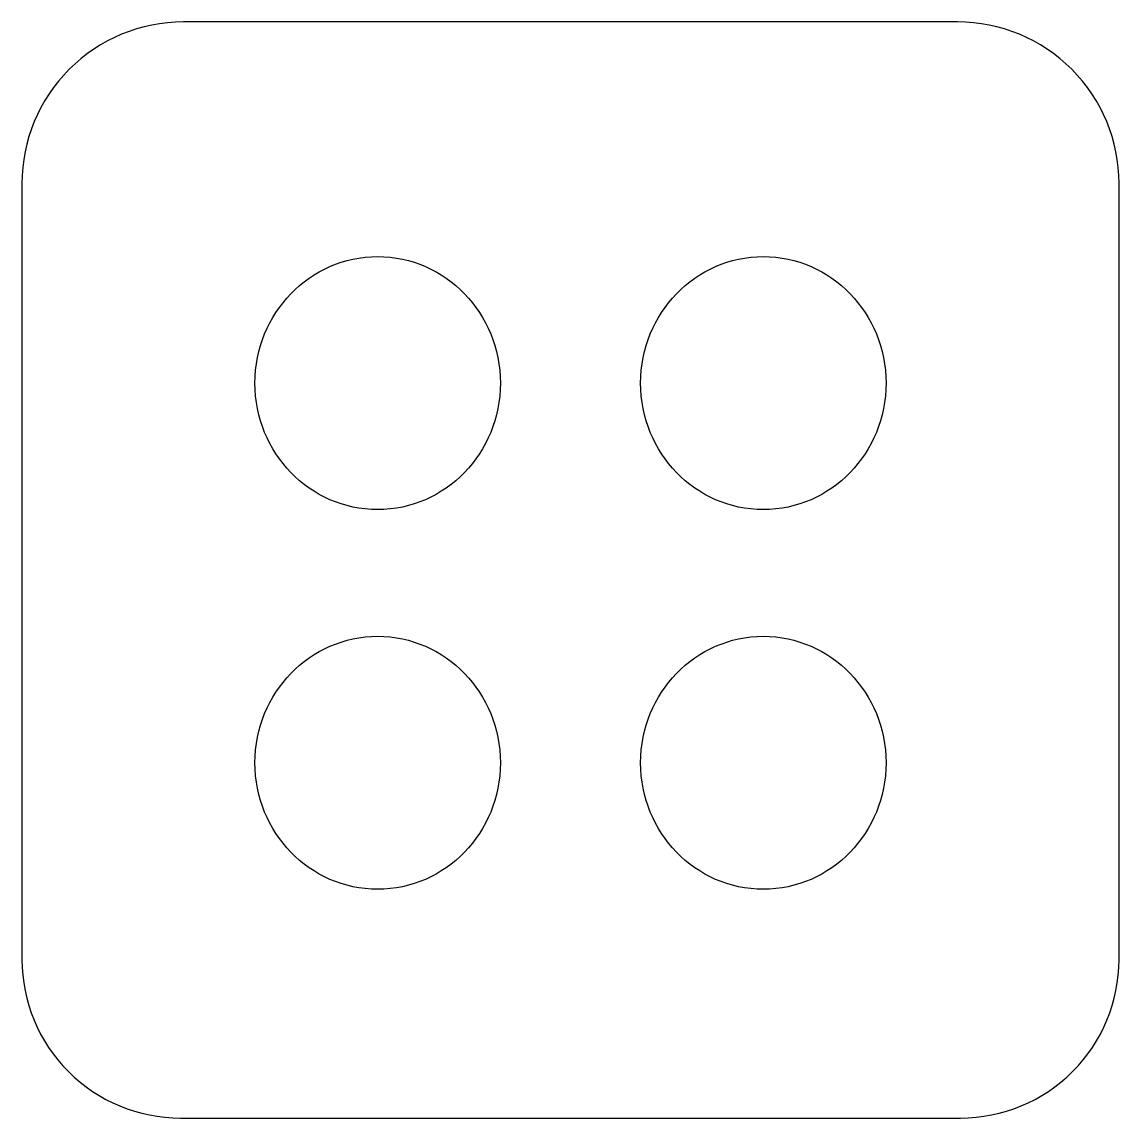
# Model space of a CAD drawing. Header units: millimetres. Extents: x -11.6 to 11.6, y 3.9 to 27.
import ezdxf

# ---------------------------------------------------------------- set-up
doc = ezdxf.new("R2010")
doc.units = ezdxf.units.MM
doc.layers.get('0').update_dxf_attribs({"linetype": 'CONTINUOUS'})

msp = doc.modelspace()

# ---------------------------------------------------------------- linework, layer by layer
msp.add_lwpolyline([(0, 3.886), (8.215, 3.886, 0.414214), (11.556, 7.227), (11.556, 23.578, 0.414214), (8.153, 26.981), (0, 26.981), (-8.153, 26.981, 0.414214), (-11.556, 23.578), (-11.556, 7.227, 0.414214), (-8.215, 3.886)], format="xyb", close=True)
for centre in [(-4.062, 19.371), (4.062, 19.371), (-4.062, 11.371), (4.062, 11.371)]:
    msp.add_ellipse(centre, major_axis=(0, -2.665), ratio=0.969737)

doc.saveas('drawing.dxf')
